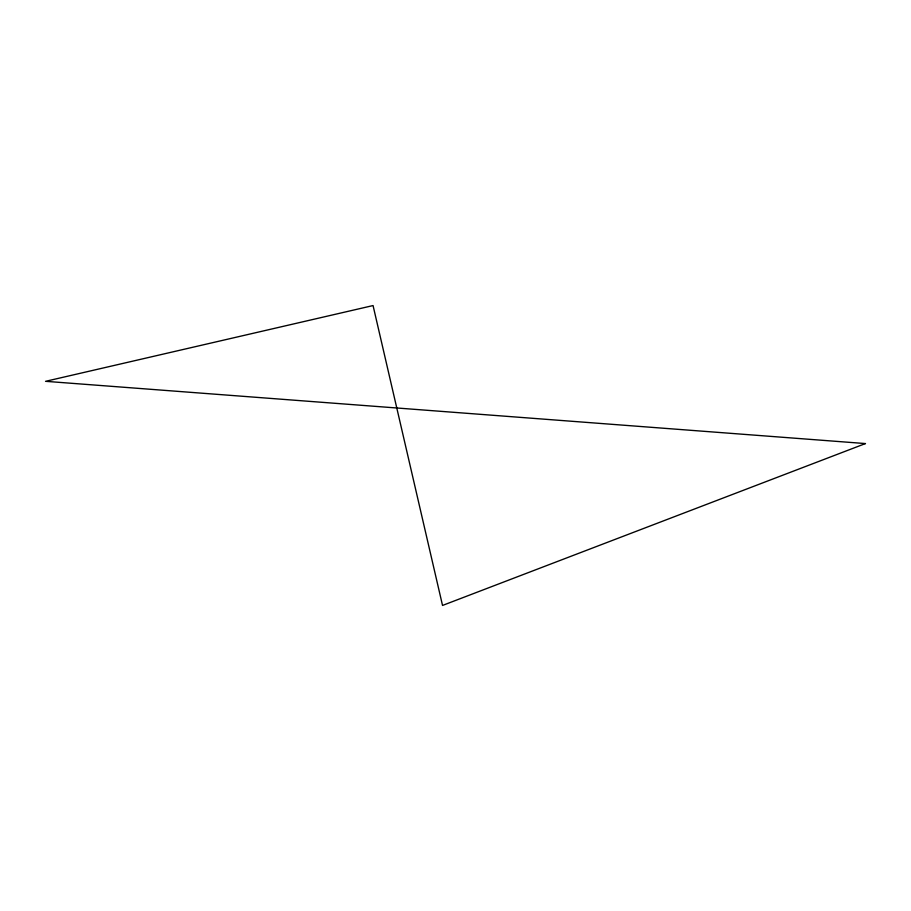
<?xml version="1.0" encoding="UTF-8"?>
<svg xmlns="http://www.w3.org/2000/svg" width="911" height="911" viewBox="0 0 911 911"><rect width="100%" height="100%" fill="white"/><g stroke="black" fill="none" stroke-linecap="round" stroke-linejoin="round"><path stroke-width="1.37" d="M865.45 443.566L442.53 605.439L373.055 305.561L45.55 381.322L865.45 443.566"/></g></svg>
